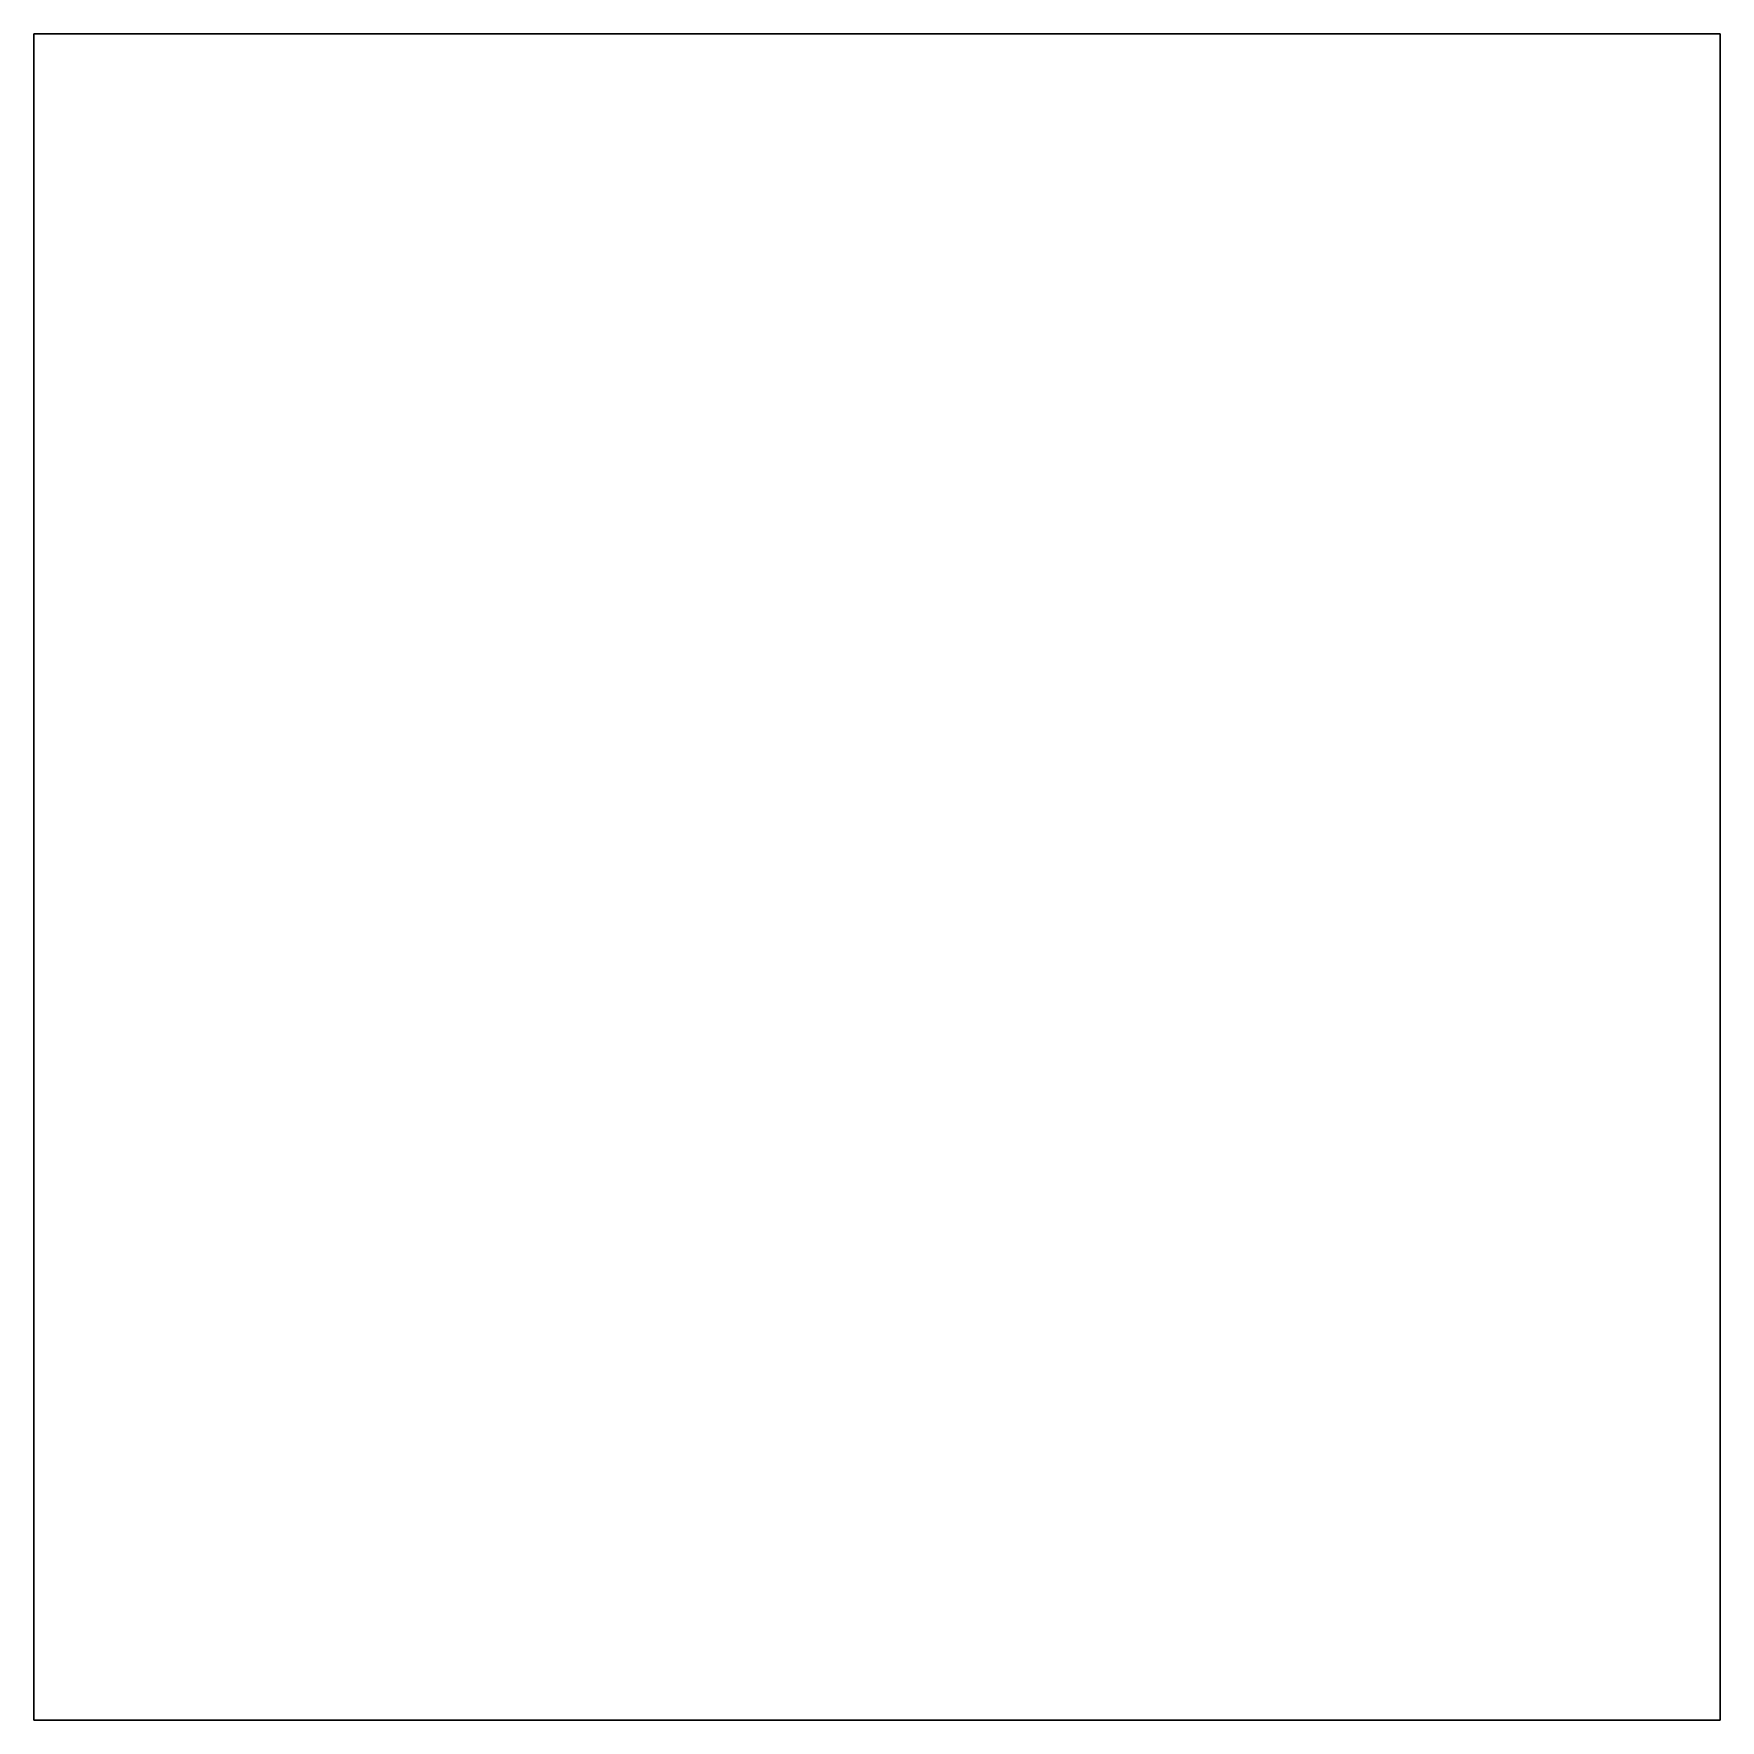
# Model space of a CAD drawing. Header units: millimetres. Extents: x -10.2 to 10.2, y -18.1 to 28.
# Drawn here: x 0 to 1, y 27 to 28 of the extents above; entities that cross this region are included whole.
import ezdxf

# ---------------------------------------------------------------- set-up
doc = ezdxf.new("R2010")
doc.units = ezdxf.units.MM
doc.header["$MEASUREMENT"] = 0
doc.layers.get('0').update_dxf_attribs({"color": 9})

msp = doc.modelspace()

# ---------------------------------------------------------------- linework, layer by layer
for points in [[(0, 28, 4), (0, 27, 4), (0, 27, 5), (0, 28, 5)], [(1, 28, 5), (1, 28, 4), (0, 28, 4), (0, 28, 5)], [(1, 28, 4), (1, 27, 4), (0, 27, 4), (0, 28, 4)], [(0, 28, 5), (0, 27, 5), (1, 27, 5), (1, 28, 5)], [(1, 27, 5), (1, 27, 4), (1, 28, 4), (1, 28, 5)], [(0, 27, 5), (0, 27, 4), (1, 27, 4), (1, 27, 5)]]:
    msp.add_3dface(points)

doc.saveas('drawing.dxf')
